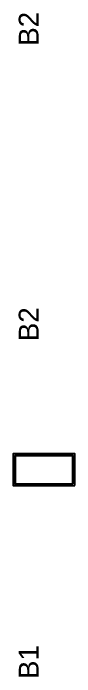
# Model space of a CAD drawing. Header units: inches. Extents: x -605 to 2991212, y -2872845 to 0.
# Drawn here: x 2834479 to 2835249, y -2251972 to -2243613 of the extents above; entities that cross this region are included whole.
import ezdxf
from ezdxf.enums import TextEntityAlignment as Align

# ---------------------------------------------------------------- set-up
doc = ezdxf.new("R2010")
doc.units = ezdxf.units.IN
doc.header["$LTSCALE"] = 600
doc.header["$MEASUREMENT"] = 0
doc.layers.add('rRCC 2', color=40, linetype='Continuous', lineweight=15)
doc.styles.get("Standard").update_dxf_attribs({"font": 'arial.ttf'})

msp = doc.modelspace()

# ---------------------------------------------------------------- linework, layer by layer
at = {"color": 6, "linetype": 'ByBlock'}
msp.add_lwpolyline([(2835249.5, -2249565), (2835249.5, -2249165), (2834479.5, -2249165), (2834479.5, -2249565)], close=True, dxfattribs=at)
at = {"color": 3, "linetype": 'ByBlock'}
msp.add_lwpolyline([(2835224.5, -2249540), (2835224.5, -2249190), (2834504.5, -2249190), (2834504.5, -2249540)], close=True, dxfattribs=at)

# ---------------------------------------------------------------- texts
at = {"layer": 'rRCC 2'}
for s, p in [('B2', (2834672.1, -2243809.4)), ('B2', (2834672.1, -2247531.4)), ('B1', (2834672.1, -2251787.5))]:
    msp.add_text(s, height=250, rotation=90, dxfattribs=at).set_placement(p, align=Align.MIDDLE_CENTER)

doc.saveas('drawing.dxf')
